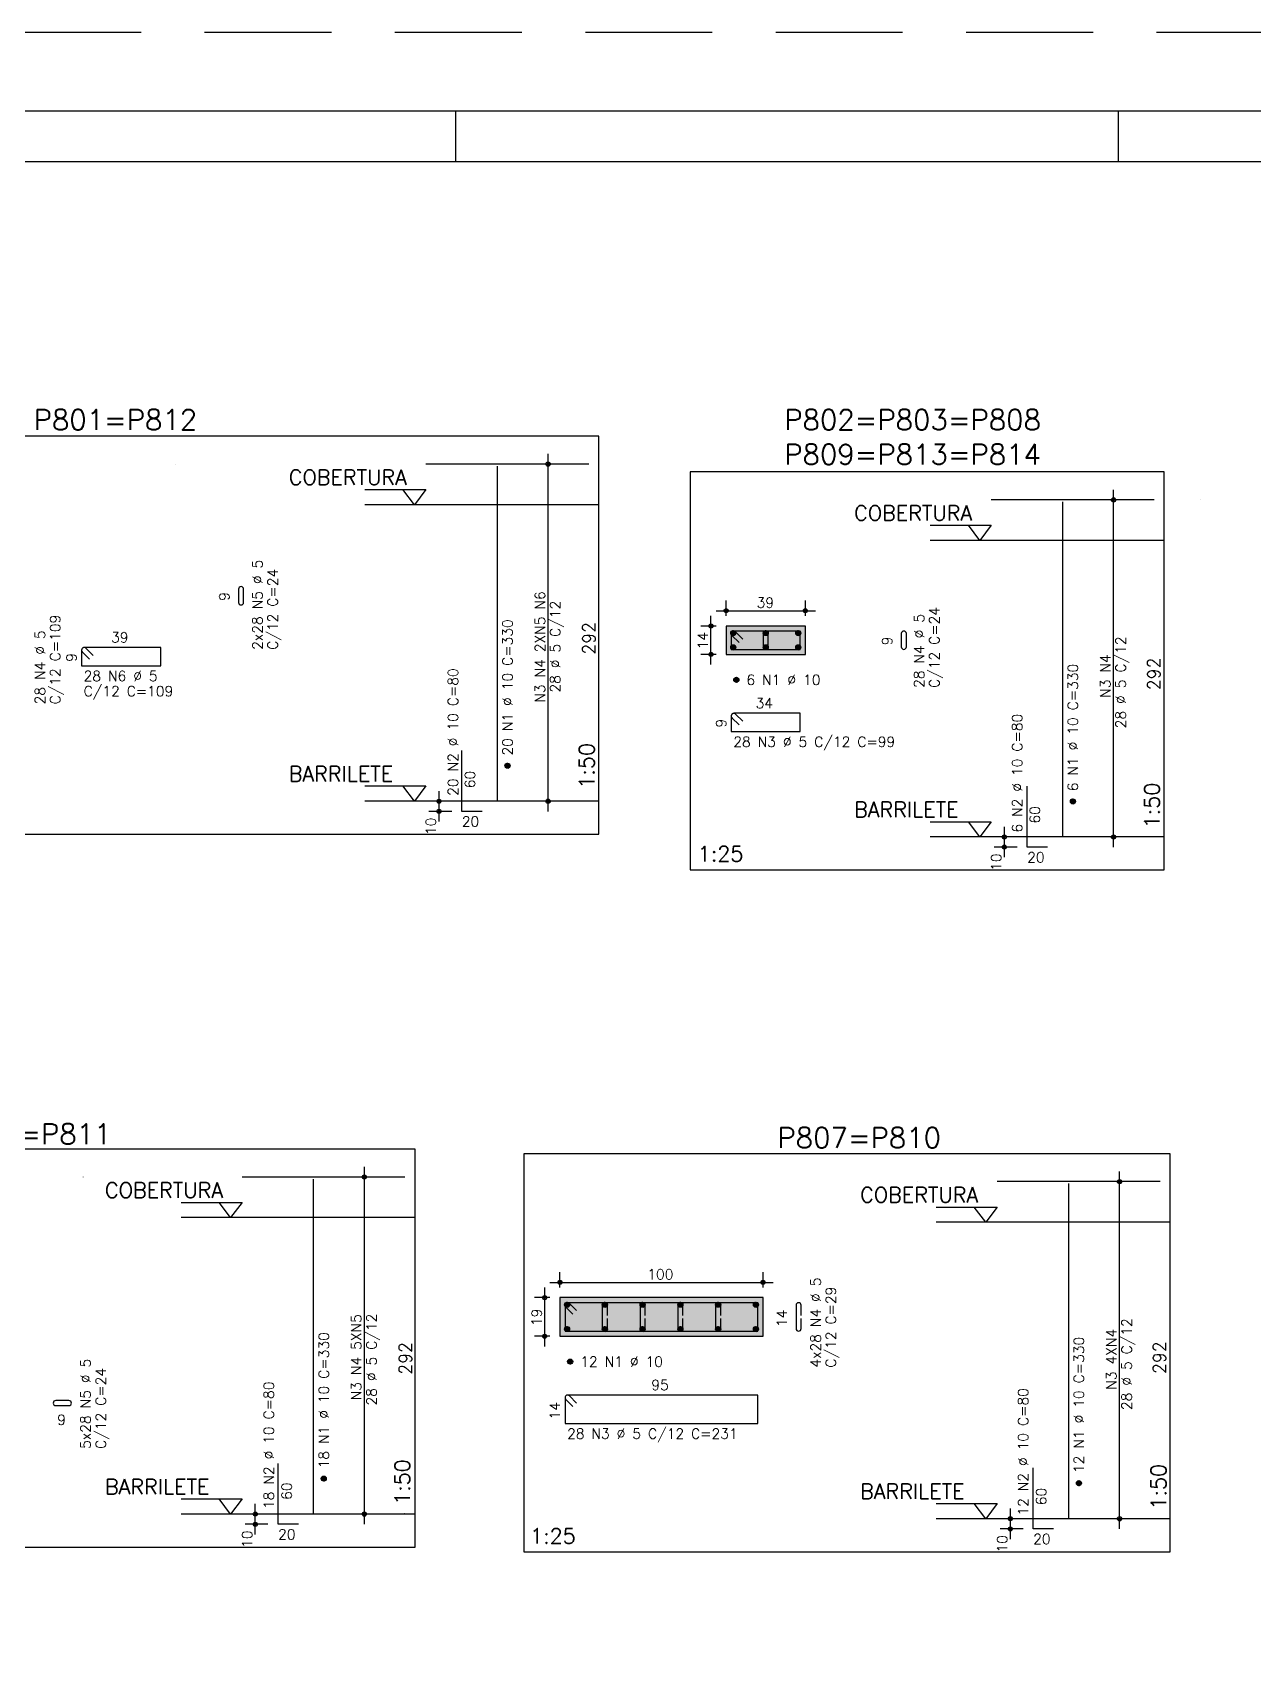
# Model space of a CAD drawing. Extents: x -1.9 to 86, y -1.6 to 60.9.
# Drawn here: x 12.66 to 36.71, y 29.07 to 60.95 of the extents above; entities that cross this region are included whole.
import ezdxf

# ---------------------------------------------------------------- set-up
doc = ezdxf.new("R2010")
doc.units = 0
doc.header["$MEASUREMENT"] = 0
doc.linetypes.add('ESTILO_TQS_0001', pattern=[0.45, 0.3, -0.15])
doc.linetypes.add('HIDDEN', pattern=[0.375, 0.25, -0.125])
doc.layers.get('0').update_dxf_attribs({"linetype": 'CONTINUOUS'})
doc.layers.get('Defpoints').update_dxf_attribs({"linetype": 'CONTINUOUS'})
for name, color, linetype in [('ARQ_FOLHA', 7, 'CONTINUOUS'), ('PENA_01', 1, 'CONTINUOUS'), ('PENA_02', 2, 'CONTINUOUS'), ('PENA_03', 3, 'CONTINUOUS'), ('PENA_04', 4, 'CONTINUOUS'), ('PENA_05', 5, 'CONTINUOUS'), ('PENA_06', 6, 'CONTINUOUS'), ('PENA_09', 254, 'CONTINUOUS'), ('PENA_10', 253, 'CONTINUOUS')]:
    doc.layers.add(name, color=color, linetype=linetype)
doc.styles.get("Standard").update_dxf_attribs({"font": 'ROMANS.SHX'})

# ---------------------------------------------------------------- blocks, each defined once
blk = doc.blocks.new('FOLHA A1 - 841 X 594')
at = {"layer": 'ARQ_FOLHA', "color": 1}
for p, q in [((-631, 584), (-631, 594)), ((-500.5, 584), (-500.5, 594))]:
    blk.add_line(p, q, dxfattribs=at)
for points in [[(-841, 0), (0, 0), (0, 594), (-841, 594)], [(-816, 10), (-10, 10), (-10, 584), (-816, 584)]]:
    blk.add_lwpolyline(points, close=True, dxfattribs=at)
at = {"layer": 'Defpoints', "color": 8, "linetype": 'HIDDEN', "ltscale": 100}
blk.add_lwpolyline([(-860.5, 609.5), (-860.5, -15.5), (19.5, -15.5), (19.5, 609.5)], close=True, dxfattribs=at)
blk = doc.blocks.new('*U24')
blk.add_blockref('FOLHA A1 - 841 X 594', (0, 0))

msp = doc.modelspace()

# ---------------------------------------------------------------- linework, layer by layer
at = {"layer": 'PENA_01', "linetype": 'Continuous'}
for p, q in [((22.817, 45.601), (22.817, 52.641)), ((33.954, 44.897), (33.954, 51.937)), ((26.324, 49.452), (26.324, 49.752)), ((27.884, 49.452), (27.884, 49.752)), ((26.024, 48.492), (26.024, 49.452)), ((26.124, 49.552), (28.084, 49.552)), ((26.124, 49.252), (25.824, 49.252)), ((26.124, 48.692), (25.824, 48.692)), ((20.667, 45.401), (20.667, 46.001)), ((20.917, 45.801), (20.467, 45.801)), ((20.917, 45.601), (20.467, 45.601)), ((31.804, 44.697), (31.804, 45.297)), ((32.054, 45.097), (31.604, 45.097)), ((32.054, 44.897), (31.604, 44.897)), ((19.197, 31.559), (19.197, 38.599)), ((34.072, 31.468), (34.072, 38.508)), ((23.05, 36.223), (23.05, 36.523)), ((27.05, 36.223), (27.05, 36.523)), ((22.85, 36.023), (22.55, 36.023)), ((22.75, 35.063), (22.75, 36.223)), ((22.85, 36.323), (27.25, 36.323)), ((22.85, 35.263), (22.55, 35.263)), ((17.047, 31.359), (17.047, 31.959)), ((17.297, 31.759), (16.847, 31.759)), ((17.297, 31.559), (16.847, 31.559)), ((32.172, 31.668), (31.722, 31.668)), ((31.922, 31.268), (31.922, 31.868)), ((32.172, 31.468), (31.722, 31.468))]:
    msp.add_line(p, q, dxfattribs=at)
at = {"layer": 'PENA_01', "linetype": 'ESTILO_TQS_0001'}
for points in [[(26.324, 48.692), (27.884, 48.692), (27.884, 49.252), (26.324, 49.252), (26.324, 48.692)], [(23.05, 35.263), (27.05, 35.263), (27.05, 36.023), (23.05, 36.023), (23.05, 35.263)]]:
    msp.add_lwpolyline(points, dxfattribs=at)
at = {"layer": 'PENA_02', "linetype": 'Continuous'}
for centre, radius in [((22.817, 52.441), 0.0416), ((22.817, 52.441), 0.0208), ((33.954, 51.737), 0.0416), ((33.954, 51.737), 0.0208), ((26.324, 49.552), 0.04), ((26.324, 49.552), 0.02), ((27.884, 49.552), 0.04), ((27.884, 49.552), 0.02), ((26.024, 49.252), 0.04), ((26.024, 49.252), 0.02), ((26.024, 48.692), 0.04), ((26.024, 48.692), 0.02), ((20.667, 45.801), 0.04), ((20.667, 45.601), 0.04), ((20.667, 45.801), 0.02), ((20.667, 45.601), 0.02), ((22.817, 45.801), 0.0416), ((22.817, 45.801), 0.0208), ((31.804, 45.097), 0.04), ((31.804, 45.097), 0.02), ((33.954, 45.097), 0.0416), ((33.954, 45.097), 0.0208), ((31.804, 44.897), 0.04), ((31.804, 44.897), 0.02), ((19.197, 38.399), 0.0416), ((19.197, 38.399), 0.0208), ((34.072, 38.308), 0.0416), ((34.072, 38.308), 0.0208), ((23.05, 36.323), 0.04), ((23.05, 36.323), 0.02), ((27.05, 36.323), 0.04), ((27.05, 36.323), 0.02), ((22.75, 36.023), 0.04), ((22.75, 36.023), 0.02), ((22.75, 35.263), 0.04), ((22.75, 35.263), 0.02), ((17.047, 31.759), 0.04), ((17.047, 31.559), 0.04), ((17.047, 31.759), 0.02), ((17.047, 31.559), 0.02), ((19.197, 31.759), 0.0416), ((19.197, 31.759), 0.0208), ((31.922, 31.668), 0.04), ((31.922, 31.668), 0.02), ((34.072, 31.668), 0.0416), ((34.072, 31.668), 0.0208), ((31.922, 31.468), 0.04), ((31.922, 31.468), 0.02)]:
    msp.add_circle(centre, radius, dxfattribs=at)
at = {"layer": 'PENA_03', "linetype": 'Continuous'}
for p, q in [((22.817, 52.441), (22.817, 52.441)), ((33.954, 51.737), (33.954, 51.737)), ((26.324, 49.252), (26.324, 49.252)), ((26.324, 49.252), (26.324, 49.252)), ((26.414, 49.105), (26.471, 49.161)), ((26.414, 49.119), (26.457, 49.161)), ((26.417, 49.094), (26.482, 49.158)), ((26.422, 49.084), (26.491, 49.154)), ((26.428, 49.076), (26.499, 49.147)), ((26.436, 49.07), (26.505, 49.139)), ((26.445, 49.065), (26.51, 49.13)), ((26.457, 49.062), (26.513, 49.119)), ((26.471, 49.062), (26.513, 49.105)), ((27.054, 49.105), (27.111, 49.161)), ((27.054, 49.119), (27.097, 49.161)), ((27.057, 49.094), (27.122, 49.158)), ((27.062, 49.084), (27.131, 49.154)), ((27.068, 49.076), (27.139, 49.147)), ((27.076, 49.07), (27.145, 49.139)), ((27.085, 49.065), (27.15, 49.13)), ((27.097, 49.062), (27.153, 49.119)), ((27.111, 49.062), (27.153, 49.105)), ((27.694, 49.105), (27.751, 49.161)), ((27.694, 49.119), (27.737, 49.161)), ((27.697, 49.094), (27.762, 49.158)), ((27.702, 49.084), (27.771, 49.154)), ((27.708, 49.076), (27.779, 49.147)), ((27.716, 49.07), (27.785, 49.139)), ((27.725, 49.065), (27.79, 49.13)), ((27.737, 49.062), (27.793, 49.119)), ((27.751, 49.062), (27.793, 49.105)), ((27.884, 49.252), (27.884, 49.252)), ((26.414, 48.825), (26.471, 48.881)), ((26.414, 48.839), (26.457, 48.881)), ((26.417, 48.814), (26.482, 48.878)), ((26.422, 48.804), (26.491, 48.874)), ((26.428, 48.796), (26.499, 48.867)), ((26.436, 48.79), (26.505, 48.859)), ((26.445, 48.785), (26.51, 48.85)), ((26.457, 48.782), (26.513, 48.839)), ((26.471, 48.782), (26.513, 48.825)), ((27.054, 48.825), (27.111, 48.881)), ((27.054, 48.839), (27.097, 48.881)), ((27.057, 48.814), (27.122, 48.878)), ((27.062, 48.804), (27.131, 48.874)), ((27.068, 48.796), (27.139, 48.867)), ((27.076, 48.79), (27.145, 48.859)), ((27.085, 48.785), (27.15, 48.85)), ((27.097, 48.782), (27.153, 48.839)), ((27.111, 48.782), (27.153, 48.825)), ((27.694, 48.825), (27.751, 48.881)), ((27.694, 48.839), (27.737, 48.881)), ((27.697, 48.814), (27.762, 48.878)), ((27.702, 48.804), (27.771, 48.874)), ((27.708, 48.796), (27.779, 48.867)), ((27.716, 48.79), (27.785, 48.859)), ((27.725, 48.785), (27.79, 48.85)), ((27.737, 48.782), (27.793, 48.839)), ((27.751, 48.782), (27.793, 48.825)), ((26.324, 48.692), (26.324, 48.692)), ((26.474, 48.185), (26.531, 48.241)), ((26.474, 48.199), (26.517, 48.241)), ((26.477, 48.174), (26.542, 48.238)), ((26.482, 48.164), (26.551, 48.234)), ((26.488, 48.156), (26.559, 48.227)), ((26.496, 48.15), (26.565, 48.219)), ((26.505, 48.145), (26.57, 48.21)), ((26.517, 48.142), (26.573, 48.199)), ((26.531, 48.142), (26.573, 48.185)), ((21.967, 46.494), (22.024, 46.55)), ((21.967, 46.508), (22.01, 46.55)), ((21.97, 46.483), (22.035, 46.547)), ((21.975, 46.473), (22.044, 46.543)), ((21.981, 46.465), (22.052, 46.536)), ((21.989, 46.459), (22.059, 46.528)), ((21.999, 46.454), (22.063, 46.519)), ((22.01, 46.451), (22.066, 46.508)), ((22.024, 46.451), (22.066, 46.494)), ((21.117, 45.801), (21.117, 45.801)), ((21.117, 45.601), (21.117, 45.601)), ((22.817, 45.801), (22.817, 45.801)), ((33.104, 45.79), (33.161, 45.846)), ((33.104, 45.804), (33.147, 45.846)), ((33.107, 45.779), (33.172, 45.843)), ((33.112, 45.769), (33.181, 45.839)), ((33.118, 45.761), (33.189, 45.832)), ((33.126, 45.755), (33.195, 45.824)), ((33.135, 45.75), (33.2, 45.815)), ((33.147, 45.747), (33.203, 45.804)), ((33.161, 45.747), (33.203, 45.79)), ((32.254, 45.097), (32.254, 45.097)), ((33.954, 45.097), (33.954, 45.097)), ((32.254, 44.897), (32.254, 44.897)), ((19.197, 38.399), (19.197, 38.399)), ((34.072, 38.308), (34.072, 38.308)), ((23.05, 36.023), (23.05, 36.023)), ((23.05, 36.023), (23.05, 36.023)), ((27.05, 36.023), (27.05, 36.023)), ((23.14, 35.876), (23.197, 35.932)), ((23.14, 35.89), (23.183, 35.932)), ((23.143, 35.864), (23.208, 35.929)), ((23.148, 35.855), (23.217, 35.924)), ((23.154, 35.847), (23.225, 35.918)), ((23.162, 35.841), (23.231, 35.91)), ((23.171, 35.836), (23.236, 35.901)), ((23.183, 35.833), (23.239, 35.89)), ((23.197, 35.833), (23.239, 35.876)), ((23.884, 35.876), (23.941, 35.932)), ((23.884, 35.89), (23.927, 35.932)), ((23.887, 35.864), (23.952, 35.929)), ((23.892, 35.855), (23.961, 35.924)), ((23.898, 35.847), (23.969, 35.918)), ((23.906, 35.841), (23.975, 35.91)), ((23.915, 35.836), (23.98, 35.901)), ((23.927, 35.833), (23.983, 35.89)), ((23.941, 35.833), (23.983, 35.876)), ((24.628, 35.876), (24.685, 35.932)), ((24.628, 35.89), (24.671, 35.932)), ((24.631, 35.864), (24.696, 35.929)), ((24.636, 35.855), (24.705, 35.924)), ((24.642, 35.847), (24.713, 35.918)), ((24.65, 35.841), (24.719, 35.91)), ((24.659, 35.836), (24.724, 35.901)), ((24.671, 35.833), (24.727, 35.89)), ((24.685, 35.833), (24.727, 35.876)), ((25.372, 35.876), (25.429, 35.932)), ((25.372, 35.89), (25.415, 35.932)), ((25.375, 35.864), (25.44, 35.929)), ((25.38, 35.855), (25.449, 35.924)), ((25.386, 35.847), (25.457, 35.918)), ((25.394, 35.841), (25.463, 35.91)), ((25.403, 35.836), (25.468, 35.901)), ((25.415, 35.833), (25.471, 35.89)), ((25.429, 35.833), (25.471, 35.876)), ((26.116, 35.876), (26.173, 35.932)), ((26.116, 35.89), (26.159, 35.932)), ((26.119, 35.864), (26.184, 35.929)), ((26.124, 35.855), (26.193, 35.924)), ((26.13, 35.847), (26.201, 35.918)), ((26.138, 35.841), (26.207, 35.91)), ((26.147, 35.836), (26.212, 35.901)), ((26.159, 35.833), (26.215, 35.89)), ((26.173, 35.833), (26.215, 35.876)), ((26.86, 35.876), (26.917, 35.932)), ((26.86, 35.89), (26.903, 35.932)), ((26.863, 35.864), (26.928, 35.929)), ((26.868, 35.855), (26.937, 35.924)), ((26.874, 35.847), (26.945, 35.918)), ((26.882, 35.841), (26.951, 35.91)), ((26.891, 35.836), (26.956, 35.901)), ((26.903, 35.833), (26.959, 35.89)), ((26.917, 35.833), (26.959, 35.876)), ((23.14, 35.396), (23.197, 35.452)), ((23.14, 35.41), (23.183, 35.452)), ((23.143, 35.384), (23.208, 35.449)), ((23.148, 35.375), (23.217, 35.444)), ((23.154, 35.367), (23.225, 35.438)), ((23.162, 35.361), (23.231, 35.43)), ((23.171, 35.356), (23.236, 35.421)), ((23.183, 35.353), (23.239, 35.41)), ((23.197, 35.353), (23.239, 35.396)), ((23.884, 35.396), (23.941, 35.452)), ((23.884, 35.41), (23.927, 35.452)), ((23.887, 35.384), (23.952, 35.449)), ((23.892, 35.375), (23.961, 35.444)), ((23.898, 35.367), (23.969, 35.438)), ((23.906, 35.361), (23.975, 35.43)), ((23.915, 35.356), (23.98, 35.421)), ((23.927, 35.353), (23.983, 35.41)), ((23.941, 35.353), (23.983, 35.396)), ((24.628, 35.396), (24.685, 35.452)), ((24.628, 35.41), (24.671, 35.452)), ((24.631, 35.384), (24.696, 35.449)), ((24.636, 35.375), (24.705, 35.444)), ((24.642, 35.367), (24.713, 35.438)), ((24.65, 35.361), (24.719, 35.43)), ((24.659, 35.356), (24.724, 35.421)), ((24.671, 35.353), (24.727, 35.41)), ((24.685, 35.353), (24.727, 35.396)), ((25.372, 35.396), (25.429, 35.452)), ((25.372, 35.41), (25.415, 35.452)), ((25.375, 35.384), (25.44, 35.449)), ((25.38, 35.375), (25.449, 35.444)), ((25.386, 35.367), (25.457, 35.438)), ((25.394, 35.361), (25.463, 35.43)), ((25.403, 35.356), (25.468, 35.421)), ((25.415, 35.353), (25.471, 35.41)), ((25.429, 35.353), (25.471, 35.396)), ((26.116, 35.396), (26.173, 35.452)), ((26.116, 35.41), (26.159, 35.452)), ((26.119, 35.384), (26.184, 35.449)), ((26.124, 35.375), (26.193, 35.444)), ((26.13, 35.367), (26.201, 35.438)), ((26.138, 35.361), (26.207, 35.43)), ((26.147, 35.356), (26.212, 35.421)), ((26.159, 35.353), (26.215, 35.41)), ((26.173, 35.353), (26.215, 35.396)), ((26.86, 35.396), (26.917, 35.452)), ((26.86, 35.41), (26.903, 35.452)), ((26.863, 35.384), (26.928, 35.449)), ((26.868, 35.375), (26.937, 35.444)), ((26.874, 35.367), (26.945, 35.438)), ((26.882, 35.361), (26.951, 35.43)), ((26.891, 35.356), (26.956, 35.421)), ((26.903, 35.353), (26.959, 35.41)), ((26.917, 35.353), (26.959, 35.396)), ((23.05, 35.263), (23.05, 35.263)), ((23.2, 34.756), (23.257, 34.812)), ((23.2, 34.77), (23.243, 34.812)), ((23.203, 34.744), (23.268, 34.809)), ((23.208, 34.735), (23.277, 34.804)), ((23.214, 34.727), (23.285, 34.798)), ((23.222, 34.721), (23.291, 34.79)), ((23.231, 34.716), (23.296, 34.781)), ((23.243, 34.713), (23.299, 34.77)), ((23.257, 34.713), (23.299, 34.756)), ((18.347, 32.452), (18.404, 32.508)), ((18.347, 32.466), (18.39, 32.508)), ((18.35, 32.441), (18.415, 32.505)), ((18.355, 32.431), (18.424, 32.501)), ((18.361, 32.424), (18.432, 32.494)), ((18.369, 32.417), (18.439, 32.486)), ((18.379, 32.412), (18.443, 32.477)), ((18.39, 32.409), (18.446, 32.466)), ((18.404, 32.409), (18.446, 32.452)), ((33.222, 32.361), (33.279, 32.417)), ((33.222, 32.375), (33.265, 32.417)), ((33.225, 32.349), (33.29, 32.414)), ((33.23, 32.34), (33.299, 32.409)), ((33.236, 32.332), (33.307, 32.403)), ((33.244, 32.326), (33.313, 32.395)), ((33.253, 32.321), (33.318, 32.386)), ((33.265, 32.318), (33.321, 32.375)), ((33.279, 32.318), (33.321, 32.361)), ((17.497, 31.759), (17.497, 31.759)), ((17.497, 31.559), (17.497, 31.559)), ((19.197, 31.759), (19.197, 31.759)), ((32.372, 31.668), (32.372, 31.668)), ((34.072, 31.668), (34.072, 31.668)), ((32.372, 31.468), (32.372, 31.468))]:
    msp.add_line(p, q, dxfattribs=at)
for points in [[(4.342, 45.151), (23.817, 45.151), (23.817, 52.991), (4.342, 52.991), (4.342, 45.151)], [(25.614, 44.447), (34.954, 44.447), (34.954, 52.287), (25.614, 52.287), (25.614, 44.447)], [(19.207, 51.941), (20.407, 51.941), (20.182, 51.641), (19.957, 51.941)], [(23.817, 51.641), (19.207, 51.641)], [(30.344, 51.237), (31.544, 51.237), (31.319, 50.937), (31.094, 51.237)], [(34.954, 50.937), (30.344, 50.937)], [(26.324, 48.692), (27.884, 48.692), (27.884, 49.252), (26.324, 49.252), (26.324, 48.692)], [(19.207, 46.101), (20.407, 46.101), (20.182, 45.801), (19.957, 46.101)], [(23.817, 45.801), (19.207, 45.801)], [(30.344, 45.397), (31.544, 45.397), (31.319, 45.097), (31.094, 45.397)], [(34.954, 45.097), (30.344, 45.097)], [(4.342, 31.109), (20.197, 31.109), (20.197, 38.949), (4.342, 38.949), (4.342, 31.109)], [(22.34, 31.018), (35.072, 31.018), (35.072, 38.858), (22.34, 38.858), (22.34, 31.018)], [(15.587, 37.899), (16.787, 37.899), (16.562, 37.599), (16.337, 37.899)], [(30.462, 37.808), (31.662, 37.808), (31.437, 37.508), (31.212, 37.808)], [(20.197, 37.599), (15.587, 37.599)], [(35.072, 37.508), (30.462, 37.508)], [(23.05, 35.263), (27.05, 35.263), (27.05, 36.023), (23.05, 36.023), (23.05, 35.263)], [(15.587, 32.059), (16.787, 32.059), (16.562, 31.759), (16.337, 32.059)], [(30.462, 31.968), (31.662, 31.968), (31.437, 31.668), (31.212, 31.968)], [(20.197, 31.759), (15.587, 31.759)], [(35.072, 31.668), (30.462, 31.668)]]:
    msp.add_lwpolyline(points, dxfattribs=at)
for centre in [(26.464, 49.112), (27.104, 49.112), (27.744, 49.112), (26.464, 48.832), (27.104, 48.832), (27.744, 48.832), (26.524, 48.192), (22.017, 46.501), (33.154, 45.797), (23.19, 35.883), (23.934, 35.883), (24.678, 35.883), (25.422, 35.883), (26.166, 35.883), (26.91, 35.883), (23.19, 35.403), (23.934, 35.403), (24.678, 35.403), (25.422, 35.403), (26.166, 35.403), (26.91, 35.403), (23.25, 34.763), (18.397, 32.459), (33.272, 32.368)]:
    msp.add_circle(centre, 0.05, dxfattribs=at)
for points in [[(26.514, 49.112), (26.439, 49.155), (26.417, 49.129)], [(26.514, 49.112), (26.417, 49.129), (26.417, 49.095)], [(26.514, 49.112), (26.417, 49.095), (26.439, 49.069)], [(26.514, 49.112), (26.472, 49.161), (26.439, 49.155)], [(26.514, 49.112), (26.439, 49.069), (26.472, 49.063)], [(26.514, 49.112), (26.502, 49.144), (26.472, 49.161)], [(26.514, 49.112), (26.472, 49.063), (26.502, 49.08)], [(26.514, 49.112), (26.502, 49.08), (26.514, 49.112)], [(27.154, 49.112), (27.079, 49.155), (27.057, 49.129)], [(27.154, 49.112), (27.057, 49.129), (27.057, 49.095)], [(27.154, 49.112), (27.057, 49.095), (27.079, 49.069)], [(27.154, 49.112), (27.112, 49.161), (27.079, 49.155)], [(27.154, 49.112), (27.079, 49.069), (27.112, 49.063)], [(27.154, 49.112), (27.142, 49.144), (27.112, 49.161)], [(27.154, 49.112), (27.112, 49.063), (27.142, 49.08)], [(27.154, 49.112), (27.142, 49.08), (27.154, 49.112)], [(27.794, 49.112), (27.719, 49.155), (27.697, 49.129)], [(27.794, 49.112), (27.697, 49.129), (27.697, 49.095)], [(27.794, 49.112), (27.697, 49.095), (27.719, 49.069)], [(27.794, 49.112), (27.752, 49.161), (27.719, 49.155)], [(27.794, 49.112), (27.719, 49.069), (27.752, 49.063)], [(27.794, 49.112), (27.782, 49.144), (27.752, 49.161)], [(27.794, 49.112), (27.752, 49.063), (27.782, 49.08)], [(27.794, 49.112), (27.782, 49.08), (27.794, 49.112)], [(26.514, 48.832), (26.439, 48.875), (26.417, 48.849)], [(26.514, 48.832), (26.417, 48.849), (26.417, 48.815)], [(26.514, 48.832), (26.417, 48.815), (26.439, 48.789)], [(26.514, 48.832), (26.472, 48.881), (26.439, 48.875)], [(26.514, 48.832), (26.439, 48.789), (26.472, 48.783)], [(26.514, 48.832), (26.502, 48.864), (26.472, 48.881)], [(26.514, 48.832), (26.472, 48.783), (26.502, 48.8)], [(26.514, 48.832), (26.502, 48.8), (26.514, 48.832)], [(27.154, 48.832), (27.079, 48.875), (27.057, 48.849)], [(27.154, 48.832), (27.057, 48.849), (27.057, 48.815)], [(27.154, 48.832), (27.057, 48.815), (27.079, 48.789)], [(27.154, 48.832), (27.112, 48.881), (27.079, 48.875)], [(27.154, 48.832), (27.079, 48.789), (27.112, 48.783)], [(27.154, 48.832), (27.142, 48.864), (27.112, 48.881)], [(27.154, 48.832), (27.112, 48.783), (27.142, 48.8)], [(27.154, 48.832), (27.142, 48.8), (27.154, 48.832)], [(27.794, 48.832), (27.719, 48.875), (27.697, 48.849)], [(27.794, 48.832), (27.697, 48.849), (27.697, 48.815)], [(27.794, 48.832), (27.697, 48.815), (27.719, 48.789)], [(27.794, 48.832), (27.752, 48.881), (27.719, 48.875)], [(27.794, 48.832), (27.719, 48.789), (27.752, 48.783)], [(27.794, 48.832), (27.782, 48.864), (27.752, 48.881)], [(27.794, 48.832), (27.752, 48.783), (27.782, 48.8)], [(27.794, 48.832), (27.782, 48.8), (27.794, 48.832)], [(26.574, 48.192), (26.499, 48.235), (26.477, 48.209)], [(26.574, 48.192), (26.477, 48.209), (26.477, 48.175)], [(26.574, 48.192), (26.477, 48.175), (26.499, 48.149)], [(26.574, 48.192), (26.532, 48.241), (26.499, 48.235)], [(26.574, 48.192), (26.499, 48.149), (26.532, 48.143)], [(26.574, 48.192), (26.562, 48.224), (26.532, 48.241)], [(26.574, 48.192), (26.532, 48.143), (26.562, 48.16)], [(26.574, 48.192), (26.562, 48.16), (26.574, 48.192)], [(22.067, 46.501), (21.992, 46.544), (21.97, 46.518)], [(22.067, 46.501), (22.025, 46.55), (21.992, 46.544)], [(22.067, 46.501), (22.055, 46.533), (22.025, 46.55)], [(22.067, 46.501), (21.97, 46.518), (21.97, 46.484)], [(22.067, 46.501), (21.97, 46.484), (21.992, 46.458)], [(22.067, 46.501), (21.992, 46.458), (22.025, 46.452)], [(22.067, 46.501), (22.025, 46.452), (22.055, 46.469)], [(22.067, 46.501), (22.055, 46.469), (22.067, 46.501)], [(33.204, 45.797), (33.129, 45.84), (33.107, 45.814)], [(33.204, 45.797), (33.107, 45.814), (33.107, 45.78)], [(33.204, 45.797), (33.107, 45.78), (33.129, 45.754)], [(33.204, 45.797), (33.162, 45.846), (33.129, 45.84)], [(33.204, 45.797), (33.129, 45.754), (33.162, 45.748)], [(33.204, 45.797), (33.192, 45.829), (33.162, 45.846)], [(33.204, 45.797), (33.162, 45.748), (33.192, 45.765)], [(33.204, 45.797), (33.192, 45.765), (33.204, 45.797)], [(23.24, 35.883), (23.165, 35.926), (23.143, 35.9)], [(23.24, 35.883), (23.143, 35.9), (23.143, 35.866)], [(23.24, 35.883), (23.143, 35.866), (23.165, 35.839)], [(23.24, 35.883), (23.198, 35.932), (23.165, 35.926)], [(23.24, 35.883), (23.165, 35.839), (23.198, 35.833)], [(23.24, 35.883), (23.228, 35.915), (23.198, 35.932)], [(23.24, 35.883), (23.198, 35.833), (23.228, 35.851)], [(23.24, 35.883), (23.228, 35.851), (23.24, 35.883)], [(23.984, 35.883), (23.909, 35.926), (23.887, 35.9)], [(23.984, 35.883), (23.887, 35.9), (23.887, 35.866)], [(23.984, 35.883), (23.887, 35.866), (23.909, 35.839)], [(23.984, 35.883), (23.942, 35.932), (23.909, 35.926)], [(23.984, 35.883), (23.909, 35.839), (23.942, 35.833)], [(23.984, 35.883), (23.972, 35.915), (23.942, 35.932)], [(23.984, 35.883), (23.942, 35.833), (23.972, 35.851)], [(23.984, 35.883), (23.972, 35.851), (23.984, 35.883)], [(24.728, 35.883), (24.653, 35.926), (24.631, 35.9)], [(24.728, 35.883), (24.631, 35.9), (24.631, 35.866)], [(24.728, 35.883), (24.631, 35.866), (24.653, 35.839)], [(24.728, 35.883), (24.686, 35.932), (24.653, 35.926)], [(24.728, 35.883), (24.653, 35.839), (24.686, 35.833)], [(24.728, 35.883), (24.716, 35.915), (24.686, 35.932)], [(24.728, 35.883), (24.686, 35.833), (24.716, 35.851)], [(24.728, 35.883), (24.716, 35.851), (24.728, 35.883)], [(25.472, 35.883), (25.397, 35.926), (25.375, 35.9)], [(25.472, 35.883), (25.375, 35.9), (25.375, 35.866)], [(25.472, 35.883), (25.375, 35.866), (25.397, 35.839)], [(25.472, 35.883), (25.43, 35.932), (25.397, 35.926)], [(25.472, 35.883), (25.397, 35.839), (25.43, 35.833)], [(25.472, 35.883), (25.46, 35.915), (25.43, 35.932)], [(25.472, 35.883), (25.43, 35.833), (25.46, 35.851)], [(25.472, 35.883), (25.46, 35.851), (25.472, 35.883)], [(26.216, 35.883), (26.141, 35.926), (26.119, 35.9)], [(26.216, 35.883), (26.119, 35.9), (26.119, 35.866)], [(26.216, 35.883), (26.119, 35.866), (26.141, 35.839)], [(26.216, 35.883), (26.174, 35.932), (26.141, 35.926)], [(26.216, 35.883), (26.141, 35.839), (26.174, 35.833)], [(26.216, 35.883), (26.204, 35.915), (26.174, 35.932)], [(26.216, 35.883), (26.174, 35.833), (26.204, 35.851)], [(26.216, 35.883), (26.204, 35.851), (26.216, 35.883)], [(26.96, 35.883), (26.885, 35.926), (26.863, 35.9)], [(26.96, 35.883), (26.863, 35.9), (26.863, 35.866)], [(26.96, 35.883), (26.863, 35.866), (26.885, 35.839)], [(26.96, 35.883), (26.918, 35.932), (26.885, 35.926)], [(26.96, 35.883), (26.885, 35.839), (26.918, 35.833)], [(26.96, 35.883), (26.948, 35.915), (26.918, 35.932)], [(26.96, 35.883), (26.918, 35.833), (26.948, 35.851)], [(26.96, 35.883), (26.948, 35.851), (26.96, 35.883)], [(23.24, 35.403), (23.165, 35.446), (23.143, 35.42)], [(23.24, 35.403), (23.143, 35.42), (23.143, 35.386)], [(23.24, 35.403), (23.143, 35.386), (23.165, 35.359)], [(23.24, 35.403), (23.198, 35.452), (23.165, 35.446)], [(23.24, 35.403), (23.165, 35.359), (23.198, 35.353)], [(23.24, 35.403), (23.228, 35.435), (23.198, 35.452)], [(23.24, 35.403), (23.198, 35.353), (23.228, 35.371)], [(23.24, 35.403), (23.228, 35.371), (23.24, 35.403)], [(23.984, 35.403), (23.909, 35.446), (23.887, 35.42)], [(23.984, 35.403), (23.887, 35.42), (23.887, 35.386)], [(23.984, 35.403), (23.887, 35.386), (23.909, 35.359)], [(23.984, 35.403), (23.942, 35.452), (23.909, 35.446)], [(23.984, 35.403), (23.909, 35.359), (23.942, 35.353)], [(23.984, 35.403), (23.972, 35.435), (23.942, 35.452)], [(23.984, 35.403), (23.942, 35.353), (23.972, 35.371)], [(23.984, 35.403), (23.972, 35.371), (23.984, 35.403)], [(24.728, 35.403), (24.653, 35.446), (24.631, 35.42)], [(24.728, 35.403), (24.631, 35.42), (24.631, 35.386)], [(24.728, 35.403), (24.631, 35.386), (24.653, 35.359)], [(24.728, 35.403), (24.686, 35.452), (24.653, 35.446)], [(24.728, 35.403), (24.653, 35.359), (24.686, 35.353)], [(24.728, 35.403), (24.716, 35.435), (24.686, 35.452)], [(24.728, 35.403), (24.686, 35.353), (24.716, 35.371)], [(24.728, 35.403), (24.716, 35.371), (24.728, 35.403)], [(25.472, 35.403), (25.397, 35.446), (25.375, 35.42)], [(25.472, 35.403), (25.375, 35.42), (25.375, 35.386)], [(25.472, 35.403), (25.375, 35.386), (25.397, 35.359)], [(25.472, 35.403), (25.43, 35.452), (25.397, 35.446)], [(25.472, 35.403), (25.397, 35.359), (25.43, 35.353)], [(25.472, 35.403), (25.46, 35.435), (25.43, 35.452)], [(25.472, 35.403), (25.43, 35.353), (25.46, 35.371)], [(25.472, 35.403), (25.46, 35.371), (25.472, 35.403)], [(26.216, 35.403), (26.141, 35.446), (26.119, 35.42)], [(26.216, 35.403), (26.119, 35.42), (26.119, 35.386)], [(26.216, 35.403), (26.119, 35.386), (26.141, 35.359)], [(26.216, 35.403), (26.174, 35.452), (26.141, 35.446)], [(26.216, 35.403), (26.141, 35.359), (26.174, 35.353)], [(26.216, 35.403), (26.204, 35.435), (26.174, 35.452)], [(26.216, 35.403), (26.174, 35.353), (26.204, 35.371)], [(26.216, 35.403), (26.204, 35.371), (26.216, 35.403)], [(26.96, 35.403), (26.885, 35.446), (26.863, 35.42)], [(26.96, 35.403), (26.863, 35.42), (26.863, 35.386)], [(26.96, 35.403), (26.863, 35.386), (26.885, 35.359)], [(26.96, 35.403), (26.918, 35.452), (26.885, 35.446)], [(26.96, 35.403), (26.885, 35.359), (26.918, 35.353)], [(26.96, 35.403), (26.948, 35.435), (26.918, 35.452)], [(26.96, 35.403), (26.918, 35.353), (26.948, 35.371)], [(26.96, 35.403), (26.948, 35.371), (26.96, 35.403)], [(23.3, 34.763), (23.225, 34.806), (23.203, 34.78)], [(23.3, 34.763), (23.203, 34.78), (23.203, 34.746)], [(23.3, 34.763), (23.203, 34.746), (23.225, 34.719)], [(23.3, 34.763), (23.258, 34.812), (23.225, 34.806)], [(23.3, 34.763), (23.225, 34.719), (23.258, 34.713)], [(23.3, 34.763), (23.288, 34.795), (23.258, 34.812)], [(23.3, 34.763), (23.258, 34.713), (23.288, 34.731)], [(23.3, 34.763), (23.288, 34.731), (23.3, 34.763)], [(18.447, 32.459), (18.372, 32.502), (18.35, 32.476)], [(18.447, 32.459), (18.35, 32.476), (18.35, 32.442)], [(18.447, 32.459), (18.35, 32.442), (18.372, 32.416)], [(18.447, 32.459), (18.405, 32.508), (18.372, 32.502)], [(18.447, 32.459), (18.372, 32.416), (18.405, 32.41)], [(18.447, 32.459), (18.435, 32.491), (18.405, 32.508)], [(18.447, 32.459), (18.405, 32.41), (18.435, 32.427)], [(18.447, 32.459), (18.435, 32.427), (18.447, 32.459)], [(33.322, 32.368), (33.247, 32.411), (33.225, 32.385)], [(33.322, 32.368), (33.225, 32.385), (33.225, 32.351)], [(33.322, 32.368), (33.225, 32.351), (33.247, 32.324)], [(33.322, 32.368), (33.28, 32.417), (33.247, 32.411)], [(33.322, 32.368), (33.247, 32.324), (33.28, 32.318)], [(33.322, 32.368), (33.31, 32.4), (33.28, 32.417)], [(33.322, 32.368), (33.28, 32.318), (33.31, 32.336)], [(33.322, 32.368), (33.31, 32.336), (33.322, 32.368)]]:
    msp.add_solid(points, dxfattribs=at)
at = {"layer": 'PENA_04', "linetype": 'Continuous'}
for p, q in [((26.424, 49.102), (26.424, 48.792)), ((27.784, 49.152), (26.474, 49.152)), ((26.65, 48.996), (26.509, 49.137)), ((27.054, 49.102), (27.054, 48.842)), ((27.154, 48.902), (27.154, 49.102)), ((27.784, 48.792), (27.784, 49.152)), ((26.424, 48.792), (27.784, 48.792)), ((26.438, 49.066), (26.58, 48.925)), ((27.154, 48.842), (27.154, 49.042)), ((23.15, 35.873), (23.15, 35.363)), ((23.164, 35.837), (23.306, 35.696)), ((26.95, 35.923), (23.2, 35.923)), ((23.377, 35.767), (23.235, 35.908)), ((23.884, 35.873), (23.884, 35.413)), ((23.984, 35.673), (23.984, 35.873)), ((24.628, 35.873), (24.628, 35.413)), ((24.728, 35.673), (24.728, 35.873)), ((25.372, 35.873), (25.372, 35.413)), ((25.472, 35.673), (25.472, 35.873)), ((26.116, 35.873), (26.116, 35.413)), ((26.216, 35.673), (26.216, 35.873)), ((26.95, 35.363), (26.95, 35.923)), ((23.984, 35.413), (23.984, 35.613)), ((24.728, 35.413), (24.728, 35.613)), ((25.472, 35.413), (25.472, 35.613)), ((26.216, 35.413), (26.216, 35.613)), ((23.15, 35.363), (26.95, 35.363))]:
    msp.add_line(p, q, dxfattribs=at)
for centre, start, end in [((26.474, 49.102), 45, 180), ((26.474, 49.102), 90, 225), ((27.104, 49.102), 0, 180), ((27.104, 48.842), 180, 0), ((23.2, 35.873), 45, 180), ((23.2, 35.873), 90, 225), ((23.934, 35.873), 0, 180), ((24.678, 35.873), 0, 180), ((25.422, 35.873), 0, 180), ((26.166, 35.873), 0, 180), ((23.934, 35.413), 180, 0), ((24.678, 35.413), 180, 0), ((25.422, 35.413), 180, 0), ((26.166, 35.413), 180, 0)]:
    msp.add_arc(centre, 0.05, start, end, dxfattribs=at)
at = {"layer": 'PENA_05', "linetype": 'Continuous'}
for p, q in [((21.817, 45.801), (21.817, 52.401)), ((32.954, 45.097), (32.954, 51.697)), ((16.717, 49.978), (16.717, 49.718)), ((16.817, 49.778), (16.817, 49.978)), ((16.817, 49.718), (16.817, 49.918)), ((29.774, 49.102), (29.774, 48.842)), ((29.874, 48.902), (29.874, 49.102)), ((13.627, 48.778), (13.627, 48.468)), ((15.187, 48.828), (13.677, 48.828)), ((13.854, 48.672), (13.712, 48.814)), ((15.187, 48.468), (15.187, 48.828)), ((29.874, 48.842), (29.874, 49.042)), ((13.627, 48.468), (15.187, 48.468)), ((13.641, 48.743), (13.783, 48.601)), ((27.784, 47.532), (26.474, 47.532)), ((26.65, 47.376), (26.509, 47.517)), ((27.784, 47.172), (27.784, 47.532)), ((26.424, 47.482), (26.424, 47.172)), ((26.438, 47.446), (26.58, 47.305)), ((26.424, 47.172), (27.784, 47.172)), ((21.117, 45.601), (21.117, 46.801)), ((32.254, 44.897), (32.254, 46.097)), ((21.517, 45.601), (21.117, 45.601)), ((32.654, 44.897), (32.254, 44.897)), ((18.197, 31.759), (18.197, 38.359)), ((33.072, 31.668), (33.072, 38.268)), ((27.7, 35.873), (27.7, 35.413)), ((27.8, 35.673), (27.8, 35.873)), ((27.8, 35.413), (27.8, 35.613)), ((13.317, 33.996), (13.117, 33.996)), ((13.117, 33.896), (13.377, 33.896)), ((13.377, 33.996), (13.177, 33.996)), ((23.15, 34.053), (23.15, 33.543)), ((23.164, 34.017), (23.306, 33.876)), ((26.95, 34.103), (23.2, 34.103)), ((23.377, 33.947), (23.235, 34.088)), ((26.95, 33.543), (26.95, 34.103)), ((23.15, 33.543), (26.95, 33.543)), ((17.497, 31.559), (17.497, 32.759)), ((32.372, 31.468), (32.372, 32.668)), ((17.897, 31.559), (17.497, 31.559)), ((32.772, 31.468), (32.372, 31.468))]:
    msp.add_line(p, q, dxfattribs=at)
for centre, start, end in [((16.767, 49.978), 0, 180), ((16.767, 49.718), 180, 0), ((29.824, 49.102), 0, 180), ((13.677, 48.778), 45, 180), ((13.677, 48.778), 90, 225), ((29.824, 48.842), 180, 0), ((26.474, 47.482), 45, 180), ((26.474, 47.482), 90, 225), ((27.75, 35.873), 0, 180), ((27.75, 35.413), 180, 0), ((13.117, 33.946), 90, 270), ((13.377, 33.946), 270, 90), ((23.2, 34.053), 45, 180), ((23.2, 34.053), 90, 225)]:
    msp.add_arc(centre, 0.05, start, end, dxfattribs=at)
at = {"layer": 'PENA_09', "linetype": 'Continuous'}
for points in [[(23.617, 52.441), (20.407, 52.441)], [(23.617, 52.441), (20.407, 52.441)], [(34.754, 51.737), (31.544, 51.737)], [(34.754, 51.737), (31.544, 51.737)], [(19.997, 38.399), (16.787, 38.399)], [(19.997, 38.399), (16.787, 38.399)], [(34.872, 38.308), (31.662, 38.308)], [(34.872, 38.308), (31.662, 38.308)]]:
    msp.add_lwpolyline(points, dxfattribs=at)
at = {"layer": 'PENA_10', "linetype": 'Continuous'}
for points in [[(26.324, 48.692), (27.884, 48.692), (27.884, 49.252)], [(26.324, 48.692), (27.884, 49.252), (26.324, 49.252)], [(26.324, 48.692), (26.324, 49.252), (26.324, 48.692)], [(23.05, 35.263), (27.05, 35.263), (27.05, 36.023)], [(23.05, 35.263), (27.05, 36.023), (23.05, 36.023)], [(23.05, 35.263), (23.05, 36.023), (23.05, 35.263)]]:
    msp.add_solid(points, dxfattribs=at)

# ---------------------------------------------------------------- block references
at = {"xscale": 0.09999999999999938, "yscale": 0.09999999999999938, "zscale": 0.09999999999999938}
msp.add_blockref('*U24', (84.1, -0.005), dxfattribs=at)

# ---------------------------------------------------------------- texts
at = {"layer": 'PENA_02', "linetype": 'Continuous'}
for s, height, p in [('         2', 0.002, (15.454, 52.441)), ('         6', 0.002, (35.659, 51.737)), ('1:25', 0.3, (25.763, 44.615)), ('         2', 0.002, (13.644, 38.399)), ('         2', 0.002, (30.081, 38.308)), ('1:25', 0.3, (22.461, 31.177))]:
    msp.add_text(s, height=height, dxfattribs=at).set_placement(p)
for s, height, p in [('292', 0.25, (23.746, 48.688)), ('292', 0.25, (34.874, 47.987)), ('1:50', 0.3, (23.727, 46.047)), ('1:50', 0.3, (34.862, 45.266)), ('292', 0.25, (20.129, 34.505)), ('292', 0.25, (34.983, 34.519)), ('1:50', 0.3, (20.095, 31.939)), ('1:50', 0.3, (34.991, 31.848))]:
    msp.add_text(s, height=height, rotation=90, dxfattribs=at).set_placement(p)
at = {"layer": 'PENA_03', "linetype": 'Continuous'}
for s, height, p in [('COBERTURA', 0.3, (17.707, 52.031)), ('3', 0.01, (23.607, 51.641)), ('COBERTURA', 0.3, (28.844, 51.327)), ('3', 0.01, (34.744, 50.937)), ('39', 0.2, (26.924, 49.612)), ('39', 0.2, (14.207, 48.928)), ('28 N6 %%c 5', 0.2, (13.667, 48.168)), ('6 N1 %%c 10', 0.2, (26.724, 48.092)), ('C/12 C=109', 0.2, (13.667, 47.868)), ('34', 0.2, (26.904, 47.632)), ('28 N3 %%c 5 C/12 C=99', 0.2, (26.464, 46.872)), ('BARRILETE', 0.3, (17.707, 46.191)), ('2', 0.01, (23.607, 45.801)), ('BARRILETE', 0.3, (28.844, 45.487)), ('20', 0.2, (21.117, 45.301)), ('2', 0.01, (34.744, 45.097)), ('20', 0.2, (32.254, 44.597)), ('COBERTURA', 0.3, (14.087, 37.989)), ('COBERTURA', 0.3, (28.962, 37.898)), ('3', 0.01, (19.987, 37.599)), ('3', 0.01, (34.862, 37.508)), ('100', 0.2, (24.77, 36.383)), ('12 N1 %%c 10', 0.2, (23.45, 34.663)), ('95', 0.2, (24.85, 34.203)), ('9', 0.2, (13.147, 33.516)), ('28 N3 %%c 5 C/12 C=231', 0.2, (23.19, 33.243)), ('BARRILETE', 0.3, (14.087, 32.149)), ('BARRILETE', 0.3, (28.962, 32.058)), ('2', 0.01, (19.987, 31.759)), ('2', 0.01, (34.862, 31.668)), ('20', 0.2, (17.497, 31.259)), ('20', 0.2, (32.372, 31.168))]:
    msp.add_text(s, height=height, dxfattribs=at).set_placement(p)
for s, p in [('2x28 N5 %%c 5', (17.191, 48.783)), ('C/12 C=24', (17.491, 48.783)), ('9', (16.537, 49.748)), ('N3 N4 2XN5 N6', (22.757, 47.741)), ('C/12 C=109', (13.207, 47.708)), ('28 %%c 5 C/12', (23.057, 47.941)), ('28 N4 %%c 5', (30.224, 48.032)), ('C/12 C=24', (30.524, 48.032)), ('28 N4 %%c 5', (12.907, 47.708)), ('20 N1 %%c 10 C=330', (22.117, 46.701)), ('14', (25.964, 48.792)), ('9', (29.594, 48.872)), ('28 %%c 5 C/12', (34.194, 47.237)), ('9', (13.527, 48.548)), ('6 N1 %%c 10 C=330', (33.254, 45.997)), ('N3 N4', (33.894, 47.837)), ('20 N2 %%c 10 C=80', (21.043, 45.907)), ('6 N2 %%c 10 C=80', (32.157, 45.183)), ('9', (26.324, 47.252)), ('60', (21.378, 46.056)), ('60', (32.505, 45.36)), ('10', (20.607, 45.134)), ('10', (31.744, 44.43)), ('4x28 N4 %%c 5', (28.186, 34.644)), ('C/12 C=29', (28.486, 34.644)), ('19', (22.69, 35.463)), ('14', (27.52, 35.443)), ('N3 N4 5XN5', (19.137, 33.999)), ('28 %%c 5 C/12', (19.437, 33.899)), ('N3 4XN4', (34.012, 34.208)), ('28 %%c 5 C/12', (34.312, 33.808)), ('18 N1 %%c 10 C=330', (18.497, 32.659)), ('12 N1 %%c 10 C=330', (33.372, 32.568)), ('5x28 N5 %%c 5', (13.805, 33.044)), ('C/12 C=24', (14.105, 33.044)), ('18 N2 %%c 10 C=80', (17.414, 31.858)), ('12 N2 %%c 10 C=80', (32.273, 31.729)), ('14', (23.05, 33.623)), ('60', (17.767, 32.039)), ('60', (32.63, 31.935)), ('10', (16.987, 31.092)), ('10', (31.862, 31.001))]:
    msp.add_text(s, height=0.2, rotation=90, dxfattribs=at).set_placement(p)
at = {"layer": 'PENA_06', "linetype": 'Continuous'}
for s, p in [('P801=P812', (12.682, 53.114)), ('P802=P803=P808', (27.468, 53.114)), ('P809=P813=P814', (27.468, 52.434)), ('P806=P811', (10.992, 39.049)), ('P807=P810', (27.333, 38.973))]:
    msp.add_text(s, height=0.4, dxfattribs=at).set_placement(p)

doc.saveas('drawing.dxf')
